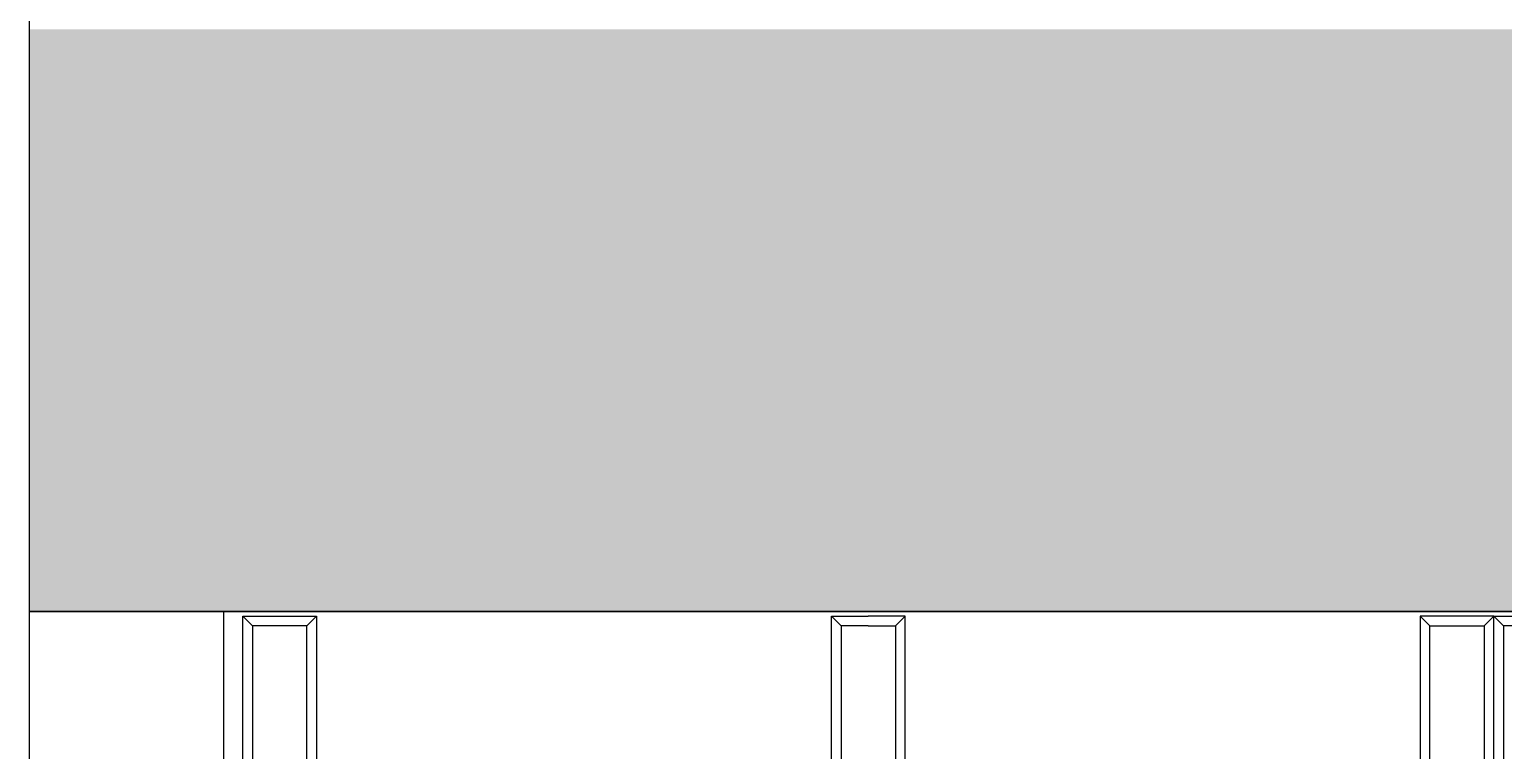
# Model space of a CAD drawing. Header units: metres. Extents: x 95 to 486, y 2972 to 3465.
# Drawn here: x 171.3786 to 171.7586, y 3424.2386 to 3424.4245 of the extents above; entities that cross this region are included whole.
import ezdxf

# ---------------------------------------------------------------- set-up
doc = ezdxf.new("R2010")
doc.units = ezdxf.units.M
for name, color, linetype in [('0_MUROS', 7, 'Continuous'), ('E_INOXIGAS', 1, 'Continuous'), ('INOXI', 1, 'Continuous'), ('XX', 2, 'Continuous')]:
    doc.layers.add(name, color=color, linetype=linetype)

# ---------------------------------------------------------------- blocks, each defined once
blk = doc.blocks.new('A$C607D168B')
at = {"layer": 'INOXI', "color": 8}
for p, q in [((0.19625, -0.0025), (0.19875, 0)), ((0.19625, -0.0165), (0.19875, -0.019)), ((0.19625, -0.15425), (0.19875, -0.15175)), ((0.19625, -0.16825), (0.19875, -0.17075)), ((0.19625, -0.306), (0.19875, -0.3035)), ((0.19625, -0.32), (0.19875, -0.3225))]:
    blk.add_line(p, q, dxfattribs=at)
for points in [[(0.03413, -0.13314), (0.02811, -0.12712), (0.07391, -0.0738), (0.10044, -0.04984), (0.14903, 0), (0.19875, 0), (0.19875, -0.019), (0.1569, -0.019), (0.11147, -0.06088), (0.0875, -0.08739), (0.03413, -0.13314)], [(0.11416, -0.15249), (0.14975, -0.15255), (0.1599, -0.15175), (0.19875, -0.15175), (0.19875, -0.16125)], [(0.11416, -0.17001), (0.14975, -0.16995), (0.1599, -0.17075), (0.19875, -0.17075), (0.19875, -0.16125)], [(0.03413, -0.18936), (0.02811, -0.19538), (0.07391, -0.2487), (0.10044, -0.27266), (0.14903, -0.3225), (0.19875, -0.3225), (0.19875, -0.3035), (0.1569, -0.3035), (0.11147, -0.26162), (0.0875, -0.23511), (0.03413, -0.18936)]]:
    blk.add_lwpolyline(points, dxfattribs=at)
at = {"layer": 'INOXI', "color": 9}
for points in [[(0.19625, -0.0025), (0.1501, -0.0025), (0.02925, -0.12705), (0.03419, -0.13215), (0.1559, -0.0165), (0.19625, -0.0165), (0.19625, -0.0025), (0.19625, -0.0025)], [(0.19625, -0.16125), (0.19625, -0.15425), (0.16, -0.15425), (0.1325, -0.15643), (0.1325, -0.16125)], [(0.19625, -0.16125), (0.19625, -0.16825), (0.16, -0.16825), (0.1325, -0.16607), (0.1325, -0.16125)], [(0.19625, -0.32), (0.1501, -0.32), (0.02925, -0.19545), (0.03419, -0.19035), (0.1559, -0.306), (0.19625, -0.306), (0.19625, -0.32), (0.19625, -0.32)]]:
    blk.add_lwpolyline(points, dxfattribs=at)
blk = doc.blocks.new('A-800-2H')
at = {"color": 81}
for p, q in [((0, 0), (0.4, 0)), ((0.4, 0), (0.4, -0.78)), ((0.4, -0.05), (0, -0.05))]:
    blk.add_line(p, q, dxfattribs=at)
at = {"layer": 'XX', "color": 81, "ltscale": 0.5}
for p in [(0.2, -0.055), (0.2, -0.3775)]:
    blk.add_blockref('A$C607D168B', p, dxfattribs=at)

msp = doc.modelspace()

# ---------------------------------------------------------------- hatches: boundary and pattern name
at = {"layer": '0_MUROS'}
h = msp.add_hatch(color=256, dxfattribs=at)
h.paths.add_polyline_path([(180.87859, 3424.42446), (171.37859, 3424.42446), (171.37859, 3424.27446), (180.72859, 3424.27446), (180.72859, 3421.57446), (180.87859, 3421.57446)])
h.paths.add_polyline_path([(180.87859, 3420.67446), (180.87859, 3420.77446), (180.72859, 3420.77446), (180.72859, 3420.67446), (171.37859, 3420.67446), (171.37859, 3420.52446), (176.72859, 3420.52446), (176.72859, 3419.82446), (176.82859, 3419.82446), (176.82859, 3420.52446), (180.72859, 3420.52446), (180.72859, 3419.62446), (180.87859, 3419.62446)])

# ---------------------------------------------------------------- linework, layer by layer
for p, q in [((171.37859, 3409.57446), (171.37859, 3429.76446)), ((180.72859, 3424.27446), (171.37859, 3424.27446))]:
    msp.add_line(p, q, dxfattribs=at)

# ---------------------------------------------------------------- block references
at = {"layer": 'E_INOXIGAS', "rotation": 90}
msp.add_blockref('A-800-2H', (171.37859, 3423.87446), dxfattribs=at)

doc.saveas('drawing.dxf')
